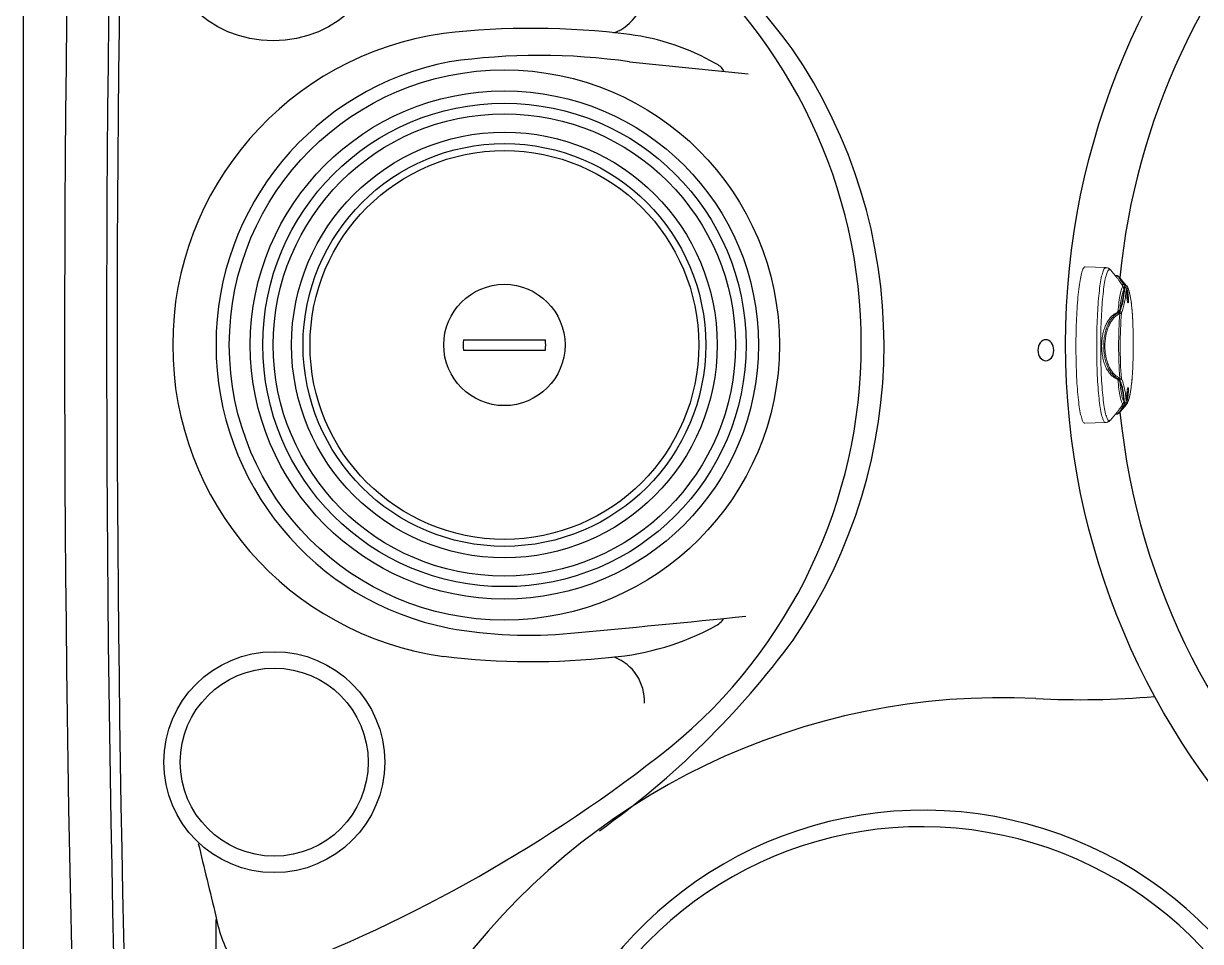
# Model space of a CAD drawing. Header units: inches. Extents: x 2 to 86, y -22 to 129.
# Drawn here: x 2.43 to 30.44, y 32.73 to 54.57 of the extents above; entities that cross this region are included whole.
import ezdxf

# ---------------------------------------------------------------- set-up
doc = ezdxf.new("R2010")
doc.units = ezdxf.units.IN
doc.header["$MEASUREMENT"] = 0
doc.linetypes.add('SLD-Solid', pattern=[0])
doc.layers.add('1', color=4, linetype='Continuous')
doc.layers.add('DIM', color=3, linetype='Continuous')

# ---------------------------------------------------------------- blocks, each defined once
blk = doc.blocks.new('SUCTION2')
at = {"layer": '1', "linetype": 'SLD-Solid', "lineweight": 15}
for p, q in [((-1.925126735613816, -0.2188121893112793), (-1.906904687265268, -0.710699428659403)), ((1.778470713336674, -0.7037440283941621), (1.794836072347508, -0.2117915121818541)), ((-1.84669419843798, -0.8276405796588477), (-1.680580942485157, -0.967501145886061)), ((1.532607986227276, -0.9787993828687647), (1.718702103867514, -0.8209116160402203)), ((1.718346884523484, -0.8212113128327942), (1.718702103867514, -0.8209116160402203)), ((-1.717532797187943, -0.9363891193066536), (-1.717465065616693, -0.972277242429179)), ((-1.664188339093499, -1.0482577261009), (-1.477173820889178, -1.205716253492952)), ((-1.508216142142118, -1.089513350598224), (-1.508134145996237, -1.132959674438858)), ((1.350569641652591, -1.200379459194153), (1.516691532685094, -1.059436656009893)), ((1.382911865352654, -1.088331118688068), (1.382993861498541, -1.131777442528701)), ((1.577855347614005, -0.973109826010571), (1.57779373224033, -0.9404624198478331)), ((-1.476740153775843, -1.20607835009865), (-1.477173820889178, -1.205716253492952)), ((-0.6593079287390253, -1.351999025331153), (-0.6535559704785641, -1.352314446128155)), ((-0.6535294300621644, -1.352030021206517), (-0.649557579146844, -1.352510996694875)), ((0.4919149045766247, -1.352044228986458), (0.4957140552209793, -1.351644857070823)), ((1.350569641652591, -1.200379459194153), (1.349925704044956, -1.200919152086399))]:
    blk.add_line(p, q, dxfattribs=at)
at = {"layer": '1', "color": 3, "linetype": 'SLD-Solid', "lineweight": 15}
for p, q in [((-0.8279505629394919, -0.9562391376412549), (-0.8278707189901837, -0.998545102651498)), ((0.7317087959914232, -0.9556013661353546), (0.7317886399407314, -0.9979073311455906)), ((1.410708111439575, -1.13929413276), (1.378988479676465, -1.161753750554936))]:
    blk.add_line(p, q, dxfattribs=at)
at = {"layer": '1', "linetype": 'SLD-Solid', "lineweight": 15, "flags": 128}
for points in [[(1.794836072347508, -0.2117915121818541), (1.793880843052655, -0.2040479516344504), (1.789315797970559, -0.1944450839227656), (1.781016107798081, -0.1848824667641011), (1.768998439222571, -0.175379358307552), (1.753287097712473, -0.1659548962317956), (1.733913738022864, -0.1566280629765373), (1.710917222162792, -0.1474176435134495), (1.684344064436779, -0.1383421786483723), (1.654247553374589, -0.1294199484654541), (1.620688344349901, -0.1206689171116011), (1.583734167198216, -0.1121067244585561), (1.543459396422435, -0.1037505932469571), (1.499945194149575, -0.09561736285760247), (1.453278932759233, -0.0877234049732607), (1.403554780571724, -0.08008463179658776), (1.350872977823471, -0.07271641177192123), (1.295339394859546, -0.06563358668080355), (1.237065977637407, -0.05885042071522406), (1.17617009056017, -0.05238057537408736), (1.112774371671733, -0.04623709260753373), (1.047006520993726, -0.04043231878666376), (0.978998855021942, -0.03497795563028205), (0.9088884589237693, -0.0298850093980576), (0.8368164625134966, -0.02516370661237488), (0.7629281061863651, -0.02082356169071886), (0.6873720150456819, -0.01687330958313282), (0.6103004903608706, -0.013320922567857), (0.5318687085199656, -0.01017355983434243), (0.4522346513993369, -0.007437533681986963), (0.3715586223487222, -0.005118377377513639), (0.2900031106268699, -0.003220743721236374), (0.2077323825612751, -0.001748455958839656), (0.1249121167635892, -0.0007044910156679407), (0.04170910535397354, -9.094578919643936e-05), (-0.04170910535397354, 9.094578920354479e-05), (-0.1251745173250285, -0.0001591873694692936), (-0.208519036421265, -0.0008408367423626828), (-0.2915748317168863, -0.001952631256571635), (-0.3741746379702278, -0.003492337412822621), (-0.4561521112425169, -0.005456842516061045), (-0.5373421350660337, -0.00784218863032038), (-0.6175811889249871, -0.0106435896442818), (-0.6967077460070001, -0.01385538068934977), (-0.7745624309450037, -0.01747111969327619), (-0.8509884890471682, -0.02148351991265685), (-0.9258318633197149, -0.02588448379407282), (-0.9989420066032082, -0.03066515405082981), (-1.070171586418226, -0.03581589662733364), (-1.139377225623321, -0.04132636866145134), (-1.206419421695863, -0.04718545079203551), (-1.271163289238139, -0.05338133203684947), (-1.333478418868609, -0.05990156047940332), (-1.393239311636741, -0.06673299270210009), (-1.450325607319229, -0.07386186999633537), (-1.504622232921164, -0.08127383533818033), (-1.556020065387045, -0.08895395903159908), (-1.604415497185997, -0.09688678927539485), (-1.649710874422809, -0.1050563354275056), (-1.691815239343953, -0.1134461528829149), (-1.730643742801256, -0.1220393343759625), (-1.766118240104788, -0.1308185947982992), (-1.798167140673613, -0.1397662373076471), (-1.826725858159612, -0.1488642465436385), (-1.851737104677781, -0.1580942972055013), (-1.873150310200316, -0.167437808787966), (-1.890922504323214, -0.1768759628566698), (-1.905017881389355, -0.186389749386187), (-1.915407951761992, -0.1959600091090223), (-1.922071838942571, -0.2055674685240163), (-1.924996137422525, -0.2151927810681684), (-1.925126735613816, -0.2188121893112793)], [(-1.414039018450588, -1.196048467903672), (-1.41979369855337, -1.204413035098), (-1.421666373726616, -1.212793907620487), (-1.419651344010518, -1.221167101573897), (-1.41375479019208, -1.229508654834092), (-1.403993314609153, -1.237794693584163), (-1.390394829212234, -1.246001507208696), (-1.372998561686344, -1.25410560432671), (-1.351854037773691, -1.26208379377826), (-1.327021674816478, -1.269913248297883), (-1.298572860627758, -1.27757155529136), (-1.266588789507594, -1.285036800934122), (-1.231161053937647, -1.292287616928959), (-1.192390992496961, -1.299303252127572), (-1.150389623003868, -1.306063631705229), (-1.105277135236648, -1.312549411926575), (-1.057182676498357, -1.318742030802561), (-1.00624377054892, -1.324623758597383), (-0.9526062516710994, -1.330177765460938), (-0.8964236826785736, -1.335388163477994), (-0.8378568444023742, -1.340240031831712), (-0.7770732297976792, -1.344719484256217), (-0.7142469019110393, -1.34881371126562), (-0.649557579146844, -1.352510996694875)], [(0.4919149045766247, -1.352044228986458), (0.5574179445902772, -1.34829370566343), (0.6211445635701693, -1.344147728979941), (0.6829124668174558, -1.339618163134432), (0.7425447765822071, -1.334717961118479), (0.799870950493272, -1.329461147426436), (0.8547269328316602, -1.323862775706381), (0.9069556752088346, -1.3179388608878), (0.9564076526246197, -1.311706353598275), (1.002941454699794, -1.305183097634583), (1.04642386639523, -1.298387762270238), (1.086730460168468, -1.291339791268818), (1.123745821497792, -1.28405935204713), (1.157364068174331, -1.276567280489616), (1.187488930097111, -1.268885021713707), (1.214034417066415, -1.261034557908616), (1.236924237253817, -1.253038362057275), (1.256092979667457, -1.244919312878537), (1.271486046369873, -1.236700644110286), (1.283059072796192, -1.228405881315823), (1.290778963219779, -1.220058760057661), (1.294623896874171, -1.211683169864557), (1.294582456177963, -1.203303080056934), (1.29065510060029, -1.194942472013331)]]:
    blk.add_lwpolyline(points, dxfattribs=at)
at = {"layer": '1', "color": 3, "linetype": 'SLD-Solid', "lineweight": 15, "flags": 128}
for points in [[(-1.906904687265268, -0.710699428659403), (-1.906395113798766, -0.7047119554746644), (-1.902523272489489, -0.6951102568525016), (-1.894895978561131, -0.6855315414386638), (-1.883528714835307, -0.6759953778602039), (-1.868444580015215, -0.6665212456196201), (-1.849674578786363, -0.6571285058767771), (-1.827257028851385, -0.6478363430615985), (-1.801237704579862, -0.6386637374461657), (-1.771669687121062, -0.6296294354824497), (-1.738613504588528, -0.6207518906576297), (-1.702136542213552, -0.6120492336518666), (-1.662313480456305, -0.603539255602648), (-1.619225552961808, -0.5952393274557295), (-1.572960841714256, -0.587166417000752), (-1.523613975414236, -0.5793370126309725), (-1.471285541942422, -0.5717671146456382), (-1.416082520926253, -0.5644721677674198), (-1.358117702672033, -0.5574671116493946), (-1.297509670607695, -0.5507662201766834), (-1.234382004855632, -0.5443831941725534), (-1.168863714799393, -0.538331093915815), (-1.101088789883818, -0.5326222543828933), (-1.031195547068734, -0.5272683526404052), (-0.9593268434160507, -0.5222803402726655), (-0.88562948208493, -0.5176683754793387), (-0.810254001592881, -0.5134419075635961), (-0.7333544428992127, -0.5096095584328282), (-0.655087839815522, -0.5061791562200071), (-0.5756141438310891, -0.5031577183380733), (-0.4950957052826936, -0.5005514005232214), (-0.4136970222561587, -0.4983655474767659), (-0.3315843463813692, -0.4966046081297151), (-0.2489254683970614, -0.4952721862995872), (-0.1658892580118874, -0.4943710235874477), (-0.08264533112531325, -0.4939029315823547), (0.0006362434035906972, -0.4938688763158083), (0.08378532051620624, -0.4942689273630236), (0.1666320272553463, -0.4951022577005801), (0.2490071284364745, -0.4963671943014418), (0.3307423383603449, -0.4980611334331826), (0.4116706388069176, -0.5001806081874065), (0.491626735478107, -0.5027213052079489), (0.5704472835217871, -0.5056780138540944), (0.6479712632554069, -0.5090447106212181), (0.7240402423533112, -0.5128145082889688), (0.7984988835880316, -0.5169797064582724), (0.8711950163087465, -0.5215318084369258), (0.941980153423259, -0.5264614871984747), (1.010709698440678, -0.5317587037015556), (1.077243174691702, -0.5374126222218933), (1.141444804548343, -0.5434116777748699), (1.203183282051846, -0.5497436438678989), (1.262332440243981, -0.5563955645681489), (1.318771681885607, -0.5633538389006958), (1.372385532104971, -0.570604288690852), (1.423064455154289, -0.5781320651985027), (1.470704836852477, -0.5859218098163907), (1.515209576741874, -0.5939576030834388), (1.556487640736478, -0.6022230325270641), (1.594454646810171, -0.6107012008811665), (1.629033149986256, -0.6193748020863694), (1.660152350879464, -0.6282261044944164), (1.687748820182676, -0.63723703091744), (1.711766056859581, -0.646389175723499), (1.732155071522726, -0.6556638341990251), (1.748874233311994, -0.6650420618134305), (1.76188941331344, -0.6745047037614498), (1.771173834903017, -0.6840324225109953), (1.776708654005873, -0.6936057557107063), (1.778482662584906, -0.703205145647857), (1.778470713336674, -0.7037440283941621)], [(1.718702103867514, -0.8209116160402203), (1.723118431143618, -0.8168695465276627), (1.730769286022451, -0.8073812102439035), (1.734645676459103, -0.7978694127525472), (1.734739404291808, -0.7883541589594998), (1.73105018964273, -0.7788554595187804), (1.72358596867123, -0.7693932900093685), (1.712362311379721, -0.7599875507361844), (1.697402719973311, -0.7506580203565676), (1.678738779671171, -0.7414243177601207), (1.656409869327675, -0.7323058662430171), (1.630462581057564, -0.723321836657675), (1.600951895308604, -0.7144911300173789), (1.567939575532421, -0.7058323062645968), (1.531495340947004, -0.6973635880201385), (1.491695409708683, -0.6891027723758683), (1.448623816941641, -0.6810672472705974), (1.402371105949079, -0.6732738905361373), (1.35303447024593, -0.6657391121263743), (1.300717618918682, -0.6584787442257181), (1.245530773853119, -0.6515080666225614), (1.187589798132564, -0.6448417309488192), (1.127016562670491, -0.638493760530011), (1.063938511795754, -0.6324774998183287), (0.9984882984680183, -0.6268055976269551), (0.930803566146281, -0.6214899903043829), (0.8610265858524784, -0.6165418680531332), (0.7893042635639915, -0.6119716072673143), (0.7157872529027287, -0.6077888385548604), (0.6406302576818845, -0.6040023620395445), (0.5639912619773355, -0.6006201476758051), (0.4860315375201907, -0.5976492675863199), (0.4069149708210062, -0.5950960147411379), (0.3268079349980937, -0.5929657338615115), (0.245878967050885, -0.5912629230410289), (0.1642981904883669, -0.5899911494074317), (0.08223720164300374, -0.5891530829987701), (-0.0001314298663146474, -0.5887504969677337), (-0.0826344782415731, -0.5887842338815688), (-0.1650984437351468, -0.5892542227932438), (-0.2473499009508942, -0.5901594793838925), (-0.329215877377365, -0.5914980892027089), (-0.4105241778876945, -0.5932672416294054), (-0.4911038842766331, -0.5954632300784226), (-0.5707854615540313, -0.5980814182127432), (-0.6494013537978276, -0.6011163247617759), (-0.7267862847030102, -0.6045615221551373), (-0.8027774227160052, -0.6084098057387735), (-0.8772150280365736, -0.6126530756354782), (-0.9499424600103339, -0.6172824044073764), (-1.020806947057395, -0.6222880373707511), (-1.089659302606819, -0.6276594770541877), (-1.156354797622598, -0.6333854158958871), (-1.220753167996094, -0.6394538039061928), (-1.282718984875061, -0.6458518826486497), (-1.342121876491291, -0.6525662022456515), (-1.398836896641484, -0.6595826384439007), (-1.452744970190835, -0.6668864435412232), (-1.503732526440359, -0.6744622462365868), (-1.551692387361875, -0.6822941281102146), (-1.596523764825847, -0.6903655982501391), (-1.638132419267293, -0.6986597032636439), (-1.676430508412366, -0.7071589849283058), (-1.711337918244809, -0.7158455822253416), (-1.742780941280159, -0.724701213884309), (-1.770693752799133, -0.7337072677897396), (-1.795017237161076, -0.7428447962725002), (-1.815700608842235, -0.7520945886607819), (-1.832700241059392, -0.761437187715984), (-1.845980258619512, -0.7708529469627692), (-1.85551283515322, -0.7803220667546782), (-1.861278050619987, -0.7898246322742892), (-1.863263603055501, -0.7993406596669104), (-1.861465399602132, -0.808850136719343), (-1.855887267649834, -0.8183330634431272), (-1.84669419843798, -0.8276405796588477)], [(-1.461296086760882, -1.119505881740231), (-1.451662850291434, -1.110691216844899), (-1.437870180736567, -1.101942767406399), (-1.419959363839865, -1.093286750362765), (-1.397984265513173, -1.084749094957829), (-1.372010738640334, -1.076355382239456), (-1.342116467414499, -1.068130762535986), (-1.308391105212564, -1.06009987516704), (-1.27093560772586, -1.052286784740126), (-1.229862224181538, -1.044714900801445), (-1.185294049528807, -1.037406905764669), (-1.137364650875753, -1.03038469132747), (-1.086217548659214, -1.023669307514751), (-1.032005986500465, -1.017280869552877), (-0.974892486625663, -1.01123851540072), (-0.9150480368054872, -1.005560346215162), (-0.8526520857348601, -1.000263384062102)], [(-0.9019250978899294, -1.043764529848325), (-0.9575862831776547, -1.049341123112221), (-1.010566319002422, -1.055255855913089), (-1.060706357130698, -1.061491004184944), (-1.107856241321528, -1.06802786635442), (-1.151874369914196, -1.074846847858893), (-1.19262894607548, -1.081927495487399), (-1.22999769465833, -1.089248590296584), (-1.26386852583687, -1.096788181711794), (-1.294139982920228, -1.104523659598328), (-1.320721396860094, -1.112431826212756), (-1.343532822626926, -1.1204889849799), (-1.362505921669523, -1.12867096411162), (-1.377584048871562, -1.136953241389442)], [(0.7548554770341553, -0.9996060466036454), (0.816099502900947, -1.004852450246077), (0.8747084975450719, -1.010482181783232), (0.9305067159259366, -1.016478364394032), (0.9833271104879344, -1.022823035150054), (1.033011326540077, -1.029497187304514), (1.07941050237946, -1.036480829167097), (1.122385704630133, -1.043753026213111), (1.161808138057992, -1.051291994029356), (1.197559653312098, -1.059075148851115), (1.229533106626917, -1.067079170845723), (1.257632791926937, -1.075280075824068), (1.281774432048039, -1.083653295589713), (1.301885831745842, -1.092173741102584), (1.317906722264013, -1.100815882888121), (1.329788898977682, -1.109553833440906), (1.337496801421764, -1.118361407246631)], [(1.256484591429455, -1.135876125470666), (1.243214973509396, -1.127605440072827), (1.226028118391767, -1.119438247367562), (1.204975317619727, -1.111399025436214), (1.180119633792806, -1.103511892334723), (1.151535840870281, -1.095800481371015), (1.119309546793986, -1.088287918205829), (1.083537276517518, -1.080996732015777), (1.044326333207692, -1.073948783661947), (1.001794366139961, -1.067165193978468), (0.9560687144557747, -1.060666310211147), (0.9072867106335138, -1.054471612861676), (0.8555944376336129, -1.048599682366095), (0.8011468847922885, -1.04306811445683)]]:
    blk.add_lwpolyline(points, dxfattribs=at)
at = {"layer": '1', "color": 3, "linetype": 'SLD-Solid', "lineweight": 15}
for centre, radius, start, end in [((-0.8283380922369048, -1.045209443824106), 0.0379040065786414, 180.6779452053213, 260.5394530266302), ((-0.7982450103187944, -1.006242321075149), 0.0399765574864265, 194.0460634665015, 244.5874908604927), ((-0.04503617311374342, -11.56356068924401), 10.51065847604805, 85.73889713510636, 94.30796131938362), ((-0.7893153981203014, -0.9887040577883823), 0.03979144294163733, 194.3187203045426, 245.4525845130717), ((-0.04360583030056375, -12.23619876699416), 11.22042328354327, 86.10266612150647, 93.9441923329838), ((0.6939777008165322, -0.988900961740157), 0.03886877676646428, 294.4675205750817, 346.6021034615287), ((0.7023166542574444, -1.00641416489367), 0.039066554256353, 295.3349802466291, 346.853260154252), ((0.7298974702386261, -1.044626737836758), 0.03781232523576699, 279.1709343263, 359.4498877345529), ((-1.463854252092773, -1.183492420768665), 0.02590964403227161, 158.5779904242326, 239.0641765725292), ((-1.218847841563019, -0.2010455386708117), 1.026939022614427, 269.649616594744, 275.6456173326872), ((1.090720973108184, -0.6245049311044468), 0.6060939549565931, 260.6518853066741, 285.3964551249885), ((1.334359342524102, -1.176602120823631), 0.02877734556593966, 304.2843724527444, 7.464586587939867)]:
    blk.add_arc(centre, radius, start, end, dxfattribs=at)
at = {"layer": '1', "linetype": 'SLD-Solid', "lineweight": 15}
for centre, radius, start, end in [((-1.480730280281982, -1.14492843191627), 0.02990356185536857, 156.4064911941254, 217.0193328319515), ((-1.463776914700709, -1.15583761299748), 0.03027267192886589, 157.2204221292263, 216.936432207011), ((-1.40224730955353, -1.161829379658876), 0.03619378950895024, 173.3494173756528, 250.9863315143723), ((-1.263479719883115, -0.8869464432396796), 0.3431687104888976, 250.4747312610788, 276.4166636891502), ((1.279329947122818, -1.160611652172172), 0.03615057803486062, 288.2568439078936, 6.512111540766782), ((1.339373540303754, -1.154328424116095), 0.0299450708366249, 321.7589594573707, 22.33753976136257), ((1.355799687169181, -1.143399554610752), 0.0295735795382185, 321.6379801959588, 23.14065550088473)]:
    blk.add_arc(centre, radius, start, end, dxfattribs=at)
for points, knots in [([(-1.906883271401114, -0.7109713319006232), (-1.906279515516374, -0.7183234672248204), (-1.905073825442145, -0.7330055544869225), (-1.899309631126187, -0.7538006273554885), (-1.891277840364125, -0.7728830914038767), (-1.881194085136954, -0.790083871998057), (-1.869501496607349, -0.8054673247163322), (-1.857241290279845, -0.8185934298368736), (-1.848866924478898, -0.8256215049574749), (-1.844921973273216, -0.8289322527895706)], [0, 0, 0, 0, 0.1379457687464093, 0.2754753176954594, 0.4135510022931198, 0.5546395411535926, 0.7019181343698938, 0.8595811977693788, 0.9999999999999999, 0.9999999999999999, 0.9999999999999999, 0.9999999999999999]), ([(1.717853347074431, -0.8214915827798777), (1.722302599911586, -0.8176330510625789), (1.73125587984098, -0.8098684856746914), (1.744022886234859, -0.7955418582844942), (1.755548997171047, -0.7793853010906844), (1.765174164703012, -0.7616396527375002), (1.772679563377658, -0.7417404739279476), (1.777413979089793, -0.7222072762233509), (1.777900975280346, -0.7090676423210169), (1.778096747520507, -0.7037855156561861)], [0, 0, 0, 0, 0.1606336033308053, 0.323244749022795, 0.4732122251899218, 0.6151034550694263, 0.7521338524492932, 0.9003579249607518, 1, 1, 1, 1]), ([(-1.71724516543928, -0.972437653484306), (-1.717136251129347, -0.9752293890239798), (-1.716876773062651, -0.9818804355297743), (-1.713924911731553, -0.9908891400946089), (-1.709412440669823, -1.000413018199495), (-1.702346926391641, -1.010739152954415), (-1.695651988850415, -1.018950548824662), (-1.690084301088049, -1.024336672445486), (-1.68887567673579, -1.025505883157408)], [0, 0, 0, 0, 0.1056712941571737, 0.2517518875906368, 0.420727165299209, 0.6328983349066288, 0.9203101842056051, 1, 1, 1, 1]), ([(-1.570200045690825, -1.117969127866651), (-1.579488668236394, -1.11151891059064), (-1.59965023676213, -1.097518288111004), (-1.625576709091561, -1.07860805835503), (-1.650012482109787, -1.06004269337032), (-1.66985162361506, -1.043599423441051), (-1.681905828226363, -1.032938608855801), (-1.68595289404054, -1.028386755195299), (-1.686279104574581, -1.028019856636774)], [0, 0, 0, 0, 0.1711833793699659, 0.3715648274763048, 0.5719369997087513, 0.7769859265786236, 0.9820241272741331, 1, 1, 1, 1]), ([(-1.680572001384519, -0.9674906631819553), (-1.674039287867259, -0.9728378431218587), (-1.660677755382977, -0.983774572289235), (-1.634972587213255, -1.002867196743352), (-1.601943278987704, -1.026335193092628), (-1.560537086811856, -1.054677055671547), (-1.525708544695618, -1.07786657131745), (-1.508216142142118, -1.089513350598224)], [0, 0, 0, 0, 0.1708415528348509, 0.3494267660502465, 0.5280209298015123, 0.7629516657578232, 1, 1, 1, 1]), ([(-1.377584036831031, -1.136953227490409), (-1.391673985067918, -1.137954060291555), (-1.405778304877693, -1.137519860287952), (-1.426818051435205, -1.133676498144581), (-1.433811226568089, -1.131858589589008), (-1.447715239510742, -1.126822371562113), (-1.454621881763337, -1.123599575039265), (-1.461296149415006, -1.119505883078681)], [0, 0, 0, 0, 0.4999999999999984, 0.4999999999999984, 0.7499999999999992, 0.7499999999999992, 1, 1, 1, 1]), ([(1.337496864034705, -1.11836140853385), (1.324584135831429, -1.126559032871768), (1.311165410696134, -1.131204053232381), (1.28393412660715, -1.136410647718598), (1.270122458858836, -1.136865967043192), (1.256484579182199, -1.135876111581581)], [0, 0, 0, 0, 0.5000000000000001, 0.5000000000000001, 1, 1, 1, 1]), ([(1.382911865352654, -1.088331118688068), (1.397173701541156, -1.07850364242266), (1.425696490284338, -1.058849298781901), (1.463775519618252, -1.031863867952829), (1.497267621544538, -1.007094680097154), (1.52037743513123, -0.9892784515519821), (1.530148648858514, -0.9807092334482945), (1.53248795744242, -0.9786576924599544)], [0, 0, 0, 0, 0.228424984231992, 0.4568358157253598, 0.6914977554052606, 0.9261420362834918, 1, 1, 1, 1]), ([(1.542762492562119, -1.035393782589125), (1.542615950724674, -1.035571512778859), (1.536958817370376, -1.04243264815161), (1.516015882679582, -1.060342301575361), (1.479324543278267, -1.089655421834053), (1.443391289598267, -1.11624340040413), (1.418002335523283, -1.134149675685443), (1.410708111439575, -1.13929413276)], [0, 0, 0, 0, 0.007783909893610975, 0.3004917711968468, 0.5910137617255149, 0.8824986149363178, 0.9999999999999999, 0.9999999999999999, 0.9999999999999999, 0.9999999999999999]), ([(1.545529785278717, -1.032727822791273), (1.547124168603943, -1.031162731049093), (1.554023763709814, -1.024389893454938), (1.562215202429385, -1.014216253080733), (1.570322203598188, -1.001876168437974), (1.575068792174505, -0.9906642445467355), (1.577711075589804, -0.9813833245350025), (1.57757036006241, -0.9751925882543446), (1.57752527942187, -0.9732092793603471)], [0, 0, 0, 0, 0.09028934981080562, 0.3907215700327656, 0.6170337183428071, 0.7857085785899365, 0.9313480557527821, 1, 1, 1, 1]), ([(-1.491688324878666, -1.144116401185009), (-1.483315248748347, -1.149726290002704), (-1.474550547979717, -1.153206718213994), (-1.45658105275966, -1.157419011426953), (-1.447363531666255, -1.158092378794734), (-1.438197503504128, -1.15763762037615)], [0, 0, 0, 0, 0.5, 0.5, 1, 1, 1, 1]), ([(-1.414039062896364, -1.196048454480518), (-1.426982921623299, -1.196152795206622), (-1.439941322316017, -1.194557267403148), (-1.464806654449106, -1.187465812581507), (-1.476748293441993, -1.182039203639945), (-1.487973877428232, -1.174029358564027)], [0, 0, 0, 0, 0.5, 0.5, 1, 1, 1, 1]), ([(-1.476001719353505, -1.206441223028747), (-1.474419913007132, -1.207820221555309), (-1.467661995340791, -1.213711687679385), (-1.454884623425009, -1.222218777425191), (-1.436373651649191, -1.233118140083164), (-1.413451539796888, -1.244006015292662), (-1.386098156296015, -1.254698864141105), (-1.355103658896184, -1.264684489414904), (-1.321535783119288, -1.273877090646465), (-1.285589837982592, -1.282368494888374), (-1.246745958058305, -1.290372937031648), (-1.206073987505789, -1.297777002666258), (-1.163357916888614, -1.304704758135443), (-1.118496720513861, -1.311223175222842), (-1.071466212128811, -1.317367546478096), (-1.02228943276404, -1.32315625357338), (-0.9710195969213657, -1.328597712769536), (-0.9177337380752846, -1.3336946132858), (-0.8625191532661063, -1.338444731460918), (-0.8054987075484235, -1.342849432782835), (-0.7467221873305476, -1.346887350228712), (-0.6978464287337545, -1.349915643589441), (-0.66828178396716, -1.35151390094547), (-0.6593079287390253, -1.351999025331153)], [0, 0, 0, 0, 0.009835067477708237, 0.04201814995215575, 0.07980369248858166, 0.1261074505984711, 0.184311035479457, 0.2423048755647424, 0.2969494734249564, 0.3546314058549458, 0.4099976687345663, 0.4639048275326692, 0.5168696345247068, 0.5691903380285033, 0.6210519461214612, 0.6725755034011143, 0.7238436643228021, 0.7749150352743093, 0.8258322288514489, 0.8766269004070474, 0.927323309872728, 0.9779402018589651, 1, 1, 1, 1]), ([(0.4992518245222826, -1.351669435994019), (0.5050491761040163, -1.351357286207701), (0.5316523344036881, -1.349924878657191), (0.5780974209309875, -1.347119175301174), (0.6378754193058569, -1.343115262721831), (0.6959682597714902, -1.338752585911429), (0.7523072821031178, -1.334051657607105), (0.8067592210223538, -1.3290153935774), (0.8592185119443769, -1.323649582406176), (0.909585145513006, -1.317958189628158), (0.9577731902404736, -1.311942213677291), (1.003712520238295, -1.30559906312223), (1.047352958173612, -1.298919442523847), (1.088671871519082, -1.291883356777674), (1.127684124775094, -1.284453503220604), (1.164462073880514, -1.276562384140014), (1.199168527741847, -1.268084424141662), (1.232123217747763, -1.25878913069937), (1.263918370369645, -1.248186131061033), (1.292101146335924, -1.236759234481006), (1.315888029435982, -1.224583537288311), (1.333950680482744, -1.213566082708383), (1.344429393922994, -1.205192964830061), (1.348826560140367, -1.201679366402303)], [0, 0, 0, 0, 0.01370777998509622, 0.06290290242700182, 0.112139778555946, 0.1614358295736026, 0.2108040526664654, 0.2602606176407206, 0.3098260206560252, 0.3595266947252558, 0.4093975365655703, 0.4594853120828762, 0.5098541209011306, 0.560594666704965, 0.6118388265266277, 0.663785935863484, 0.716750988790377, 0.7712589707082929, 0.8282318999621586, 0.8892626443397443, 0.9363162852301431, 0.973276501854952, 1, 1, 1, 1]), ([(1.362892744144915, -1.172863590226186), (1.351937659562807, -1.180882412446302), (1.33997861627995, -1.186435623050357), (1.315735575781503, -1.193470054155661), (1.303311353231102, -1.195036336540568), (1.290655144880709, -1.194942458553889)], [0, 0, 0, 0, 0.5, 0.5, 1, 1, 1, 1]), ([(1.315247233986483, -1.156511689520414), (1.324128319794319, -1.156958911733838), (1.332936432778041, -1.156292611024021), (1.350312066483227, -1.152107891251241), (1.35897239216699, -1.148559916911715), (1.367071529905516, -1.142947405168563)], [0, 0, 0, 0, 0.5, 0.5, 1, 1, 1, 1])]:
    blk.add_open_spline(points, degree=3, knots=knots, dxfattribs=at)
at = {"layer": '1', "color": 3, "linetype": 'SLD-Solid', "lineweight": 15}
for points, knots in [([(-0.827950559014738, -0.9562391325725699), (-0.8145845658163395, -0.9309160465674324), (-0.7985338704744294, -0.9067461574809172), (-0.7609585272017156, -0.8605369698035048), (-0.739436805966875, -0.8384976060030027), (-0.7027332556501165, -0.8069992808040425), (-0.6896956808074037, -0.7967172246190231), (-0.6624167027998951, -0.776941050098138), (-0.6481872876087564, -0.767446109232651), (-0.6037330514308508, -0.7401016577514525), (-0.5717527985744724, -0.7233855036574113), (-0.5201041920916509, -0.7005512637372391), (-0.5022724710596052, -0.6933148859391949), (-0.465315409439242, -0.6796099914018257), (-0.4461543839581879, -0.6731376361668495), (-0.3878771545137596, -0.6552772417639261), (-0.3476007390969045, -0.6452858206223056), (-0.2850334716275569, -0.6331059664574354), (-0.2638172869043345, -0.6295164146348355), (-0.2206398083132726, -0.6232990720456968), (-0.1985569932483884, -0.6206616056135417), (-0.1322397385301457, -0.6143535184085707), (-0.08792454800638438, -0.6122428546242915), (-0.02129987041961101, -0.6121294726063837), (0.0009338043038766841, -0.6126034677050427), (0.04545306571898777, -0.6145966867689765), (0.06784354506761048, -0.6161284986697524), (0.1339088246044469, -0.6222361215807837), (0.1767115347035855, -0.6283015312177085), (0.2391288969903513, -0.6403248099562973), (0.2596353318841551, -0.6448229536994035), (0.3000438465233373, -0.6548228817100039), (0.3199531383630188, -0.660333895107911), (0.3776874699918622, -0.6780735123649819), (0.4139177985331628, -0.6915880817795355), (0.4650444798079789, -0.7143770124965485), (0.4815475775254683, -0.7223950237156771), (0.513474263559857, -0.739297592955495), (0.5288300156212316, -0.7481519740880387), (0.5726026894183747, -0.775596644589335), (0.598966812565962, -0.7951822557681396), (0.6345354696668721, -0.8265254605715739), (0.6457258208136807, -0.8373020643101228), (0.6667844047975251, -0.8595347297236344), (0.6766373654834084, -0.8709820920532252), (0.7039151185100536, -0.9059637947739603), (0.7191954564621597, -0.9302626126337685), (0.7317087919805658, -0.9556013610699097)], [0, 0, 0, 0, 0.06249999999999967, 0.06249999999999967, 0.1249999999999993, 0.1249999999999993, 0.1562499999999992, 0.1562499999999992, 0.1874999999999991, 0.1874999999999991, 0.2499999999999991, 0.2499999999999991, 0.2812499999999989, 0.2812499999999989, 0.3124999999999987, 0.3124999999999987, 0.3749999999999986, 0.3749999999999986, 0.4062499999999984, 0.4062499999999984, 0.4374999999999983, 0.4374999999999983, 0.4999999999999982, 0.4999999999999982, 0.5312499999999981, 0.5312499999999981, 0.5624999999999981, 0.5624999999999981, 0.6249999999999981, 0.6249999999999981, 0.656249999999998, 0.656249999999998, 0.687499999999998, 0.687499999999998, 0.7499999999999982, 0.7499999999999982, 0.7812499999999982, 0.7812499999999982, 0.8124999999999983, 0.8124999999999983, 0.8749999999999988, 0.8749999999999988, 0.906249999999999, 0.906249999999999, 0.9374999999999993, 0.9374999999999993, 1, 1, 1, 1]), ([(-0.8278707150023337, -0.9985451310120723), (-0.814459880766151, -0.9736483726665739), (-0.7983539931349313, -0.9498969798729036), (-0.7606608453373553, -0.9045055381660845), (-0.7390764047201088, -0.8828654724990415), (-0.7022812251207, -0.8519493986390714), (-0.6892130119783033, -0.8418592782536933), (-0.6618805095846128, -0.8224591924011477), (-0.6476268163819867, -0.8131473013037862), (-0.6031092142958556, -0.786336307074663), (-0.5710992423823669, -0.7699549678119126), (-0.5194336208804629, -0.7475877670145081), (-0.5016008385648405, -0.7405011855800439), (-0.4646527738484849, -0.7270830709817915), (-0.445496467619698, -0.7207458988556041), (-0.387243754502407, -0.7032610996556343), (-0.3470030967295301, -0.6934848960452058), (-0.2845229157371278, -0.6815712299699044), (-0.2633413619669795, -0.6780609182310258), (-0.2202455414413151, -0.6719816456305097), (-0.1982114193756175, -0.6694031147959763), (-0.1320039189962898, -0.6632322061666329), (-0.08777021783296846, -0.6611676789546266), (-0.0212800915454352, -0.6610548680050741), (0.0009066687531174011, -0.6615175372447055), (0.04532786195434824, -0.6634639454015527), (0.0676686403093072, -0.6649598591008896), (0.1336231374209405, -0.6709290936117043), (0.1763631805066481, -0.6768590909127425), (0.2387016316073911, -0.688617395139957), (0.2591842997791076, -0.6930168299778217), (0.2995503022295836, -0.7027982116390206), (0.3194450758139382, -0.7081902080617084), (0.3771556234091236, -0.7255526139894144), (0.4133903174545139, -0.7387854007944554), (0.4645464724674895, -0.7611106490773523), (0.4810632499372147, -0.7689672218031163), (0.5130240218011579, -0.785533509744802), (0.5283970988054989, -0.7942119384135182), (0.5722353107716387, -0.821121064202643), (0.5986561171139613, -0.8403344887589412), (0.6343176189129949, -0.8711008400427858), (0.6455402392337248, -0.8816820532378529), (0.6666640569748097, -0.9035184002513148), (0.6765445894341724, -0.9147591254316652), (0.7039042362596248, -0.9491189433172806), (0.7192354267944907, -0.972995899925067), (0.7317886359929631, -0.9979073595094121)], [0, 0, 0, 0, 0.06250000000000008, 0.06250000000000008, 0.1250000000000002, 0.1250000000000002, 0.1562500000000004, 0.1562500000000004, 0.1875000000000006, 0.1875000000000006, 0.2500000000000009, 0.2500000000000009, 0.281250000000001, 0.281250000000001, 0.3125000000000011, 0.3125000000000011, 0.3750000000000011, 0.3750000000000011, 0.4062500000000012, 0.4062500000000012, 0.4375000000000012, 0.4375000000000012, 0.5000000000000012, 0.5000000000000012, 0.5312500000000012, 0.5312500000000012, 0.5625000000000013, 0.5625000000000013, 0.6250000000000013, 0.6250000000000013, 0.6562500000000013, 0.6562500000000013, 0.6875000000000012, 0.6875000000000012, 0.7500000000000011, 0.7500000000000011, 0.7812500000000011, 0.7812500000000011, 0.8125000000000012, 0.8125000000000012, 0.875000000000001, 0.875000000000001, 0.9062500000000009, 0.9062500000000009, 0.9375000000000007, 0.9375000000000007, 1, 1, 1, 1]), ([(0.7100762831713325, -1.024279192329608), (0.6976904177740337, -0.9995910716300926), (0.6826437990475114, -0.9759199811477828), (0.6558863793826859, -0.9418495712209705), (0.6462374574337844, -0.930702999747389), (0.6256281768056624, -0.9090428346318689), (0.614688815003575, -0.8985447076004647), (0.5799531557727988, -0.8680147254261641), (0.5542504600807234, -0.8489418304891885), (0.5116427425370631, -0.8222234320903539), (0.4967091913456869, -0.8136064092692195), (0.4656603711483598, -0.7971492736168457), (0.4496182729756839, -0.7893427901984467), (0.3999405897575841, -0.767156284269241), (0.3647637090639222, -0.754000765363763), (0.3087490138162465, -0.7367359823806581), (0.2894406282834865, -0.7313734539405772), (0.2502575802605449, -0.7216423791733817), (0.2303757008308907, -0.7172649064638179), (0.1698667839792734, -0.7055641376290396), (0.1283824382725101, -0.6996614840065263), (0.06436641247022123, -0.6937189896195406), (0.04268098701138712, -0.6922294478965796), (-0.0004377696472914749, -0.6902910601736778), (-0.02197390898852802, -0.6898300961684782), (-0.08651392776643263, -0.6899413400431555), (-0.1294498831398698, -0.69199604258052), (-0.1937143703669193, -0.6981376694459129), (-0.2150990878208034, -0.7007036477121531), (-0.25692533594151, -0.7067528103044438), (-0.2774830371552213, -0.7102455448457619), (-0.3381238379687801, -0.7220983678331052), (-0.3771808900861586, -0.7318233576500077), (-0.433724322829228, -0.7492106512933532), (-0.4523177526020703, -0.7555111657864089), (-0.4881780290511415, -0.768847103363143), (-0.5054884495404508, -0.775889526880313), (-0.555649528523567, -0.7981142910986989), (-0.586739420804733, -0.8143875471500763), (-0.6300018088850621, -0.8410111694692404), (-0.6438580271125431, -0.8502563590994683), (-0.6704389121739425, -0.8695130747986966), (-0.6831506665669309, -0.8795243054898023), (-0.7189699347207679, -0.9101975080485332), (-0.7400169256527178, -0.9316640506182239), (-0.7768536606738081, -0.9766784287955517), (-0.7926406363145162, -1.000226337964193), (-0.8058466161581066, -1.02489907924582)], [0, 0, 0, 0, 0.0625000000000004, 0.0625000000000004, 0.09375000000000061, 0.09375000000000061, 0.1250000000000008, 0.1250000000000008, 0.1875000000000008, 0.1875000000000008, 0.2187500000000009, 0.2187500000000009, 0.2500000000000008, 0.2500000000000008, 0.3125000000000007, 0.3125000000000007, 0.3437500000000005, 0.3437500000000005, 0.3750000000000003, 0.3750000000000003, 0.4375000000000002, 0.4375000000000002, 0.4687500000000001, 0.4687500000000001, 0.5000000000000001, 0.5000000000000001, 0.5625000000000001, 0.5625000000000001, 0.59375, 0.59375, 0.625, 0.625, 0.6874999999999999, 0.6874999999999999, 0.7187499999999998, 0.7187499999999998, 0.7499999999999996, 0.7499999999999996, 0.8124999999999993, 0.8124999999999993, 0.8437499999999993, 0.8437499999999993, 0.8749999999999993, 0.8749999999999993, 0.9374999999999997, 0.9374999999999997, 1, 1, 1, 1]), ([(-1.716764265932952, -0.9723573382328183), (-1.716960310910046, -0.9728622837064904), (-1.718168575982169, -0.9759743653737303), (-1.712214222514099, -0.9851070992380215), (-1.698635434670237, -1.000107258575788), (-1.675660834851882, -1.019355310488081), (-1.644624862979541, -1.042408946975627), (-1.606006814897214, -1.069071829578249), (-1.560850922767386, -1.09897086173747), (-1.52570700923664, -1.121629680575651), (-1.508134145996237, -1.132959674438858)], [0, 0, 0, 0, 0.0257938845700792, 0.1589729574452448, 0.2918030686439262, 0.4325123964039118, 0.5736196761564487, 0.7143841149963709, 0.857184690542019, 1, 1, 1, 1]), ([(-1.504606252919288, -1.162932901979573), (-1.521644876960281, -1.151425469398561), (-1.545191364420077, -1.135522799305534), (-1.564784753820049, -1.12177013813249), (-1.570200045690825, -1.117969127866651)], [0, 0, 0, 0, 0.7236163810031817, 0.9999999999999999, 0.9999999999999999, 0.9999999999999999, 0.9999999999999999]), ([(-0.8526520569205331, -1.000263385369458), (-0.8599590225441744, -1.012496834445827), (-0.8678064392135383, -1.021384162553943), (-0.8843396042094227, -1.035319338729956), (-0.8930266425800539, -1.040260935669444), (-0.9019251078809134, -1.043764515983703)], [0, 0, 0, 0, 0.5, 0.5, 1, 1, 1, 1]), ([(-0.8662394142384784, -1.045657922889994), (-0.8610012919156418, -1.043293057536566), (-0.8559288516782928, -1.039861659286551), (-0.8461449831384726, -1.030264949565115), (-0.8413851568670765, -1.024041949189566), (-0.837026328505523, -1.015944680764612)], [0, 0, 0, 0, 0.5, 0.5, 1, 1, 1, 1]), ([(-0.8154002556766784, -1.042350845549834), (-0.8181370050214269, -1.053094160450748), (-0.8211999257901894, -1.061634324137074), (-0.8276131637782811, -1.074761794634725), (-0.8309969839974656, -1.079468715765429), (-0.8345683247184397, -1.082597907699103)], [0, 0, 0, 0, 0.5, 0.5, 1, 1, 1, 1]), ([(0.7359240237089466, -1.081955706397693), (0.7327696045639343, -1.078829440552909), (0.729729167686969, -1.074024185079971), (0.7240716173252935, -1.060811660135677), (0.7214446762829141, -1.052464723589104), (0.7190336246353297, -1.041723389175552)], [0, 0, 0, 0, 0.5, 0.5, 1, 1, 1, 1]), ([(0.7403593263203305, -1.015299660671786), (0.7444456449168655, -1.023399411601829), (0.7488121477880725, -1.029505560724466), (0.7579861451305447, -1.03914716541658), (0.7628012607420374, -1.042628236995981), (0.7677080206704687, -1.044989773713603)], [0, 0, 0, 0, 0.5, 0.5, 1, 1, 1, 1]), ([(0.8011468945708486, -1.043068100584193), (0.7927766217688301, -1.03957285119089), (0.7847058553354316, -1.034699990015675), (0.7730890168105873, -1.024321345231911), (0.7692984938987593, -1.020345629341726), (0.7618950870262466, -1.011046580635494), (0.7582854292996615, -1.00572024785599), (0.7548554481772811, -0.9996060479345843)], [0, 0, 0, 0, 0.5, 0.5, 0.75, 0.75, 1, 1, 1, 1]), ([(1.382993861498541, -1.131777442528701), (1.39728628971281, -1.12224212070376), (1.425870288895148, -1.103172048973377), (1.463898375254921, -1.077083818899347), (1.497728282433435, -1.052997007151156), (1.526218231908416, -1.031432437064865), (1.548843581357602, -1.012603631059221), (1.565404047641778, -0.9964175976787288), (1.575927112285243, -0.9829112953190844), (1.577095304385381, -0.9763695772987049), (1.577662515639645, -0.973193270865039)], [0, 0, 0, 0, 0.1236501350998084, 0.2472928537825276, 0.3743438307654597, 0.5013855414147365, 0.6256611854035392, 0.7499280481771343, 0.8785785099602321, 1, 1, 1, 1]), ([(-1.330581749404622, -1.206034393672795), (-1.323199723730596, -1.205826291863403), (-1.315247520867587, -1.205762750382505), (-1.298251664606759, -1.20591021273286), (-1.289102201144516, -1.206125725335866), (-1.270201474816908, -1.206825978856315), (-1.260498370877997, -1.207305725959728), (-1.240591939834339, -1.208520012260557), (-1.230320802905965, -1.209262368245675), (-1.210130868925916, -1.210944029503111), (-1.200112648293654, -1.211887987942234), (-1.18023316706774, -1.213986698552603), (-1.170507198651499, -1.215129321382619), (-1.152014447252725, -1.217533518305189), (-1.143113245564592, -1.218811701701654), (-1.126349306793671, -1.221481210938549), (-1.11865698403949, -1.222843793680966), (-1.104613053908366, -1.22562576596939), (-1.098206320168131, -1.227061212442663), (-1.087233514973136, -1.229891912640952), (-1.082626990523252, -1.231291002430872), (-1.075179648143767, -1.234059478563928), (-1.072364104476691, -1.235428997344002), (-1.068777562495526, -1.238019659405381), (-1.06795679239967, -1.239256960089065), (-1.068330304993779, -1.241612069038879), (-1.069526953860873, -1.242698476668366), (-1.073840951483525, -1.244671515023818), (-1.077003956443349, -1.245570014350761), (-1.085159571958485, -1.247121163804174), (-1.090098547506948, -1.247770468093819), (-1.101671512551199, -1.248817586613242), (-1.108376405004563, -1.249215018513347), (-1.122963398069565, -1.249716679759629), (-1.130888428870918, -1.24982777317063), (-1.148023075101634, -1.249762932758834), (-1.157146843864396, -1.249584405481194), (-1.175926216625342, -1.24895179697252), (-1.185711817744618, -1.248494621194546), (-1.205784575907074, -1.247303104372065), (-1.215846601200738, -1.246583421604413), (-1.236020340881552, -1.244904200616098), (-1.246242335676826, -1.24393182678368), (-1.266031936273322, -1.241807878855298), (-1.275625083332073, -1.240657294717728), (-1.294207584409314, -1.23818043311865), (-1.303202817226243, -1.236849435372406), (-1.319796146326681, -1.234126120042021), (-1.327503074060211, -1.232720346132268), (-1.341697235628757, -1.229819748323699), (-1.3480187163388, -1.228356969819856), (-1.358955609401661, -1.225456386266906), (-1.363641541000803, -1.223997833923178), (-1.371115612085319, -1.221155249320098), (-1.373878085996076, -1.219787452973158), (-1.377489880858668, -1.217157884229763), (-1.378323268637054, -1.215885994017171), (-1.377957580056759, -1.213553753675825), (-1.37679035247298, -1.212481887726071), (-1.372460883832218, -1.210528806047513), (-1.36929090703493, -1.20965730476609), (-1.357170242033575, -1.207442249230532), (-1.345345800752682, -1.206450597291578), (-1.330581749404622, -1.206034393672795)], [0, 0, 0, 0, 0.03125, 0.03125, 0.0625, 0.0625, 0.09375, 0.09375, 0.125, 0.125, 0.15625, 0.15625, 0.1875, 0.1875, 0.21875, 0.21875, 0.25, 0.25, 0.28125, 0.28125, 0.3125, 0.3125, 0.34375, 0.34375, 0.375, 0.375, 0.40625, 0.40625, 0.4375, 0.4375, 0.46875, 0.46875, 0.5, 0.5, 0.53125, 0.53125, 0.5625, 0.5625, 0.59375, 0.59375, 0.625, 0.625, 0.65625, 0.65625, 0.6875, 0.6875, 0.71875, 0.71875, 0.75, 0.75, 0.78125, 0.78125, 0.8125, 0.8125, 0.84375, 0.84375, 0.875, 0.875, 0.90625, 0.90625, 0.9375, 0.9375, 1, 1, 1, 1]), ([(0.9884836401383978, -1.223272423794405), (0.9958155540193161, -1.221858007508878), (1.003723870032886, -1.220490107024531), (1.020643548396322, -1.217840440442863), (1.029760726421706, -1.216545686399158), (1.048608304889427, -1.214118139450896), (1.058291327265508, -1.212988312768225), (1.078170181748746, -1.210893874666361), (1.088432819623819, -1.209925831149306), (1.108618162368842, -1.208240160984772), (1.118640619164992, -1.207510661183619), (1.138542025411375, -1.206284512392607), (1.148282475038712, -1.205798497075705), (1.166819931262083, -1.205102306674505), (1.175751605662342, -1.204886303374266), (1.192583906279253, -1.204737980919084), (1.200316823295587, -1.204805509377806), (1.214454092868252, -1.205218262819677), (1.220914100633138, -1.20557015629813), (1.232000746490776, -1.206537789818661), (1.236668551121781, -1.207150656465423), (1.244246488995309, -1.208637077516734), (1.247131276326201, -1.209514846690894), (1.250857760418356, -1.211459667436763), (1.251749979904531, -1.21253437204475), (1.25152191876758, -1.214896155571431), (1.250397482308422, -1.216152770757695), (1.246225312171887, -1.218784965139179), (1.243132651492829, -1.220179614802241), (1.235113549464884, -1.223028460025247), (1.230239706030794, -1.224470866023509), (1.218790710954593, -1.227389498432444), (1.212145781695654, -1.228876825966523), (1.197668410823724, -1.231760694800855), (1.189793048776401, -1.233171074674608), (1.172746671451165, -1.235925446591992), (1.16366353176366, -1.237252427774379), (1.14494852719487, -1.23972751002556), (1.135186910478026, -1.240893954124374), (1.115151340882193, -1.243039611793805), (1.105099565952443, -1.243996309804736), (1.08493005126671, -1.245683598598646), (1.074701778901684, -1.246419824131408), (1.054885368226536, -1.247607815551959), (1.045271183164402, -1.248064816328728), (1.026631764520381, -1.248705314402415), (1.017600919177298, -1.248885105909785), (1.000925677834516, -1.248952139848889), (0.9931720321745132, -1.248844170450091), (0.9788729447081295, -1.248338348672206), (0.9724958300622859, -1.247944703628434), (0.9614392054566849, -1.246900504026662), (0.9566887118698162, -1.246241169549009), (0.9490822451640213, -1.244684556105206), (0.9462514185854758, -1.243798775889843), (0.9424990536477793, -1.241818295014994), (0.9415929239949179, -1.240711217011601), (0.9418146000690086, -1.238372462356253), (0.9429100595843494, -1.237134587871793), (0.9470972972224274, -1.234519193913911), (0.9501967760450043, -1.233150160298479), (0.9621175661151611, -1.229004926753277), (0.9738198123765613, -1.226101256365467), (0.9884836401383978, -1.223272423794405)], [0, 0, 0, 0, 0.0312500000000002, 0.0312500000000002, 0.0625000000000004, 0.0625000000000004, 0.09375000000000061, 0.09375000000000061, 0.1250000000000008, 0.1250000000000008, 0.156250000000001, 0.156250000000001, 0.1875000000000012, 0.1875000000000012, 0.2187500000000014, 0.2187500000000014, 0.2500000000000016, 0.2500000000000016, 0.2812500000000018, 0.2812500000000018, 0.312500000000002, 0.312500000000002, 0.3437500000000022, 0.3437500000000022, 0.3750000000000024, 0.3750000000000024, 0.4062500000000026, 0.4062500000000026, 0.4375000000000028, 0.4375000000000028, 0.468750000000003, 0.468750000000003, 0.5000000000000032, 0.5000000000000032, 0.5312500000000034, 0.5312500000000034, 0.5625000000000037, 0.5625000000000037, 0.5937500000000033, 0.5937500000000033, 0.6250000000000031, 0.6250000000000031, 0.6562500000000029, 0.6562500000000029, 0.6875000000000027, 0.6875000000000027, 0.7187500000000024, 0.7187500000000024, 0.7500000000000021, 0.7500000000000021, 0.7812500000000019, 0.7812500000000019, 0.8125000000000017, 0.8125000000000017, 0.8437500000000014, 0.8437500000000014, 0.8750000000000012, 0.8750000000000012, 0.906250000000001, 0.906250000000001, 0.9375000000000007, 0.9375000000000007, 1, 1, 1, 1])]:
    blk.add_open_spline(points, degree=3, knots=knots, dxfattribs=at)
at = {"layer": '1', "linetype": 'SLD-Solid', "lineweight": 15}
for points in [[(-1.508216098947926, -1.089513345018631), (-1.492519437694497, -1.099929283228285), (-1.476882368012184, -1.109946006085849), (-1.461296149415006, -1.119505883078681)], [(1.337496864034705, -1.11836140853385), (1.352575135974107, -1.108788992304042), (1.367710711247177, -1.098759685983296), (1.382911822180503, -1.088331113143788)], [(-1.508134102784311, -1.132959678252803), (-1.502646485146244, -1.136727547402756), (-1.497164485755782, -1.140447420610812), (-1.491688324878666, -1.144116401185009)], [(-1.487973877428246, -1.174029358563971), (-1.493511526965207, -1.17038170792803), (-1.499055709380109, -1.166681929710705), (-1.504606218266979, -1.162932891339977)], [(-0.6495575766045363, -1.352510980214639), (-0.458899206323494, -1.359944037693964), (-0.07800412235008025, -1.36641299637634), (0.3020824464347385, -1.359632859222934), (0.4919149025328267, -1.35204421250809)], [(1.378988445012567, -1.161753739943691), (1.373616028452446, -1.165507244886278), (1.36825072593858, -1.169211484179414), (1.362892744144915, -1.172863590226186)], [(1.367071529905516, -1.142947405168563), (1.372372413472945, -1.139274017675746), (1.377679917364617, -1.135549732454443), (1.382993818344112, -1.13177744637796)]]:
    blk.add_open_spline(points, degree=3, dxfattribs=at)
at = {"layer": '1', "color": 3, "linetype": 'SLD-Solid', "lineweight": 15}
for points in [[(-1.438197503504128, -1.157637620376143), (-1.316891667376176, -1.151619217505555), (-1.10076522114759, -1.125977533882754), (-0.9355862745324117, -1.07696608584812), (-0.8662394142384784, -1.045657922889994)], [(-0.8345683247184397, -1.08259790769911), (-0.9047589850569722, -1.114215749487713), (-1.071987991048317, -1.163788470557002), (-1.291072810508922, -1.189849447341985), (-1.414039062896364, -1.196048454480518)], [(-1.377584036831031, -1.136953227490409), (-1.280390860977029, -1.130049432188507), (-1.104161685448879, -1.107165448369017), (-0.9632849083437449, -1.06792362451742), (-0.9019251078811052, -1.043764515983781)], [(-0.8526520569205331, -1.000263385369458), (-0.8441196684279575, -0.9859783119887808), (-0.8358927163110366, -0.9712862696835174), (-0.827950559014738, -0.9562391325725699)], [(-0.837026328505523, -1.015944680764612), (-0.83393203425765, -1.010196500512365), (-0.8308804126448806, -1.004395452373942), (-0.8278707150023337, -0.9985451310120723)], [(-0.8058466161581066, -1.02489907924582), (-0.8089880721776908, -1.030768263701418), (-0.8121724128269889, -1.036586712501219), (-0.8154002556766784, -1.042350845549834)], [(0.7190336246353439, -1.041723389175502), (0.7160051451198157, -1.035961814444576), (0.7130195655540632, -1.030145888631147), (0.7100762831713325, -1.024279192329608)], [(0.7317087919805658, -0.9556013610699097), (0.7391365948537469, -0.9706422131400956), (0.7468455154374212, -0.9853277389932416), (0.754855448177274, -0.9996060479345843)], [(0.7317886359929631, -0.9979073595094121), (0.7346039571834311, -1.003755298921007), (0.7374606098107392, -1.009553931064595), (0.7403593263203305, -1.015299660671786)], [(1.290655144880709, -1.194942458553889), (1.171466730068488, -1.188842472618852), (0.96028625412157, -1.162957438704865), (0.8016459826206486, -1.113517971181388), (0.7359240237089466, -1.081955706397693)], [(0.7677080206704687, -1.044989773713596), (0.8326454837972221, -1.076243025504951), (0.9893491166496915, -1.125122850223079), (1.197671626007896, -1.150590969376161), (1.315247233986483, -1.156511689520414)], [(0.8011468945708486, -1.043068100584193), (0.8588854598739317, -1.067178507750029), (0.992756007448115, -1.106307982700564), (1.162443916281276, -1.129050515081609), (1.256484579181873, -1.13587611158156)]]:
    blk.add_open_spline(points, degree=3, dxfattribs=at)
blk = doc.blocks.new('1276401')
at = {"layer": '1'}
for p, q in [((-0.9747955598992775, 0.1249999999999929), (0.9747955598992775, 0.125)), ((-0.9747955598992775, -0.1250000000000071), (0.9747955598992775, -0.1250000000000071))]:
    blk.add_line(p, q, dxfattribs=at)
at = {"layer": '1', "linetype": 'Continuous'}
for radius in [6.545733, 6.0460838, 5.75, 4.625]:
    blk.add_circle((0, 0), radius, dxfattribs=at)
at = {"layer": '1', "color": 3, "linetype": 'Continuous'}
for radius in [5.5, 5.065, 4.79125]:
    blk.add_circle((0, 0), radius, dxfattribs=at)
at = {"layer": '1'}
blk.add_circle((0, 0), 1.4435, dxfattribs=at)
for start, end in [(172.692724817034, 187.3072751829664), (352.6927248170336, 7.307275182966379)]:
    blk.add_arc((0, 0), 0.9827773825232953, start, end, dxfattribs=at)
blk = doc.blocks.new('RHYTHM')
at = {"layer": '1', "color": 2}
blk.add_line((14.42245791717124, 48.6572685999995), (17.24661191717126, 48.37304359999951), dxfattribs=at)
at = {"layer": '1', "color": 4}
blk.add_lwpolyline([(5.895410999999967, 0, -0.4142478893418395), (0, 5.893807639458288), (0, 77.9771896, -0.4141642902512225), (5.893808999999976, 83.8725806), (78.10722995394377, 83.8725806, -0.4142135623730976), (84.00222995394381, 77.97758060000001), (84.00222995394375, 5.893807639458288, -0.4142478893418396), (78.10681895394379, 0)], format="xyb", close=True, dxfattribs=at)
at = {"layer": '1', "color": 3, "linetype": 'Continuous'}
for centre, radius in [((42.40132891717127, 41.9363005999995), 17.60271415257207), ((5.940489629212891, 51.91913188242189), 2.762041548690737), ((5.96575571202186, 31.9940427100575), 2.628428313130102)]:
    blk.add_circle(centre, radius, dxfattribs=at)
at = {"layer": '1', "color": 2}
blk.add_circle((5.96575571202186, 31.9940427100575), 2.236339549356782, dxfattribs=at)
at = {"layer": '1', "color": 3}
for centre, radius, start, end in [((635.8033608976789, 41.93621442767764), 634.8260044476837, 176.8100407666216, 183.1899433134685), ((23.25873193624409, 17.34623592768858), 16.18106967776708, 87.05211734905888, 144.4115160783607), ((25.11310192982518, 54.30584940949954), 20.82505912816578, 267.1864537699371, 274.9744828247057), ((21.42105238737855, 21.34423145286013), 9.50609831165028, 290.5206101177028, 158.0020211478669), ((21.38318526430061, 21.30879438240069), 9.149040784186484, 297.4165215352949, 158.6979368828242)]:
    blk.add_arc(centre, radius, start, end, dxfattribs=at)
at = {"layer": '1', "color": 3, "linetype": 'Continuous'}
for centre, radius, start, end in [((634.7886558419327, 41.93624888272718), 632.8128819419347, 176.8049397305934, 182.9489547730972), ((1.471910283236127, 36.46741775362577), 20.9554535919926, 36.60601790758875, 54.47487365531264), ((13.67553725843368, 50.38363183558046), 1.100317552207386, 289.6805781758289, 3.147555013422436), ((11.03077727506275, 41.91990359999951), 7.481597470058763, 97.95619396876671, 262.0438060312333), ((12.10844720219336, 31.23851331104044), 18.21397911311933, 82.70110495613712, 96.66263928651165), ((13.72242510265562, 43.83950995801695), 5.510041095311849, 60.09428873199113, 82.70110495613712), ((8.012506085435575, 41.91565194815271), 12.46511829888288, 325.7457049731253, 34.42961315715941), ((16.31165855279414, 48.24448452993137), 0.4035732451370165, 28.75386569664778, 66.9626745016992), ((16.2607096785818, 35.66760661148547), 0.4781095847189339, 293.6925604419033, 327.8427937811874), ((13.43110444292358, 40.8477637006778), 6.382172168689686, 275.0309067482794, 298.2884269972833), ((1.729147911694781, 47.14170042103073), 20.61505316558728, 305.520945773793, 323.5693002226946), ((12.10632729154474, 51.79381166070577), 17.40648237898162, 263.0372899344134, 276.2684188136583), ((13.65593745759134, 33.44890179973004), 1.119540494052003, 357.2802938710537, 68.70785493689507), ((128.9103423252293, 59.35515569640926), 128.1439653574153, 193.214729700561, 194.0124062581249), ((7.450645685142263, 28.81133102900526), 2.91162718577243, 189.5672711063849, 212.8697463007529), ((1319.981458434992, 26.64687106234288), 1315.402916267739, 179.9302840781933, 180.2057022068834)]:
    blk.add_arc(centre, radius, start, end, dxfattribs=at)
at = {"layer": '1', "color": 2}
for centre, radius, start, end in [((623.6900448679664, 41.66377321493076), 621.4650225993098, 176.9154842738453, 182.9765115531589), ((42.40132891717127, 41.9363005999995), 16.388185, 97.92557047917532, 174.453052594017), ((7.564775536681168, 41.93388740194644), 12.37250461407939, 309.1617589581743, 50.83811561863189), ((12.28068837749873, 33.63890899864045), 15.17030988071116, 81.88377038910994, 98.12640226548955), ((11.44310122298714, 41.9199136570476), 6.862556261791175, 100.9779834645883, 258.9432739838301), ((42.40132891717127, 41.9363005999995), 16.388185, 185.6495163686283, 354.3504836313717), ((-30.03480152265985, 498.529279008248), 465.4636523239145, 275.3079903547061, 275.8233995950838), ((12.02780468692561, 45.75825091140248), 10.74300595453261, 259.8087387547076, 275.3259337538061), ((-6.698765785536921, 60.18811506166782), 35.53689719370026, 290.708926225358, 308.4067089350879)]:
    blk.add_arc(centre, radius, start, end, dxfattribs=at)
at = {"layer": '1', "extrusion": (0, 0, -1)}
blk.add_ellipse((24.32923916638174, 41.79378038702998), major_axis=(7.081873065403758e-17, 0.2500000000000001), ratio=0.752466024246587, dxfattribs=at)
at = {"layer": '1', "color": 1, "xscale": -1, "rotation": 90}
blk.add_blockref('SUCTION2', (25.0444913277218, 41.85285878866), dxfattribs=at)
at = {"layer": 'DIM'}
blk.add_blockref('1276401', (11.44310122298714, 41.9199136570476), dxfattribs=at)

msp = doc.modelspace()

# ---------------------------------------------------------------- block references
msp.add_blockref('RHYTHM', (2.434746973028595, 4.99856079999013))

doc.saveas('drawing.dxf')
